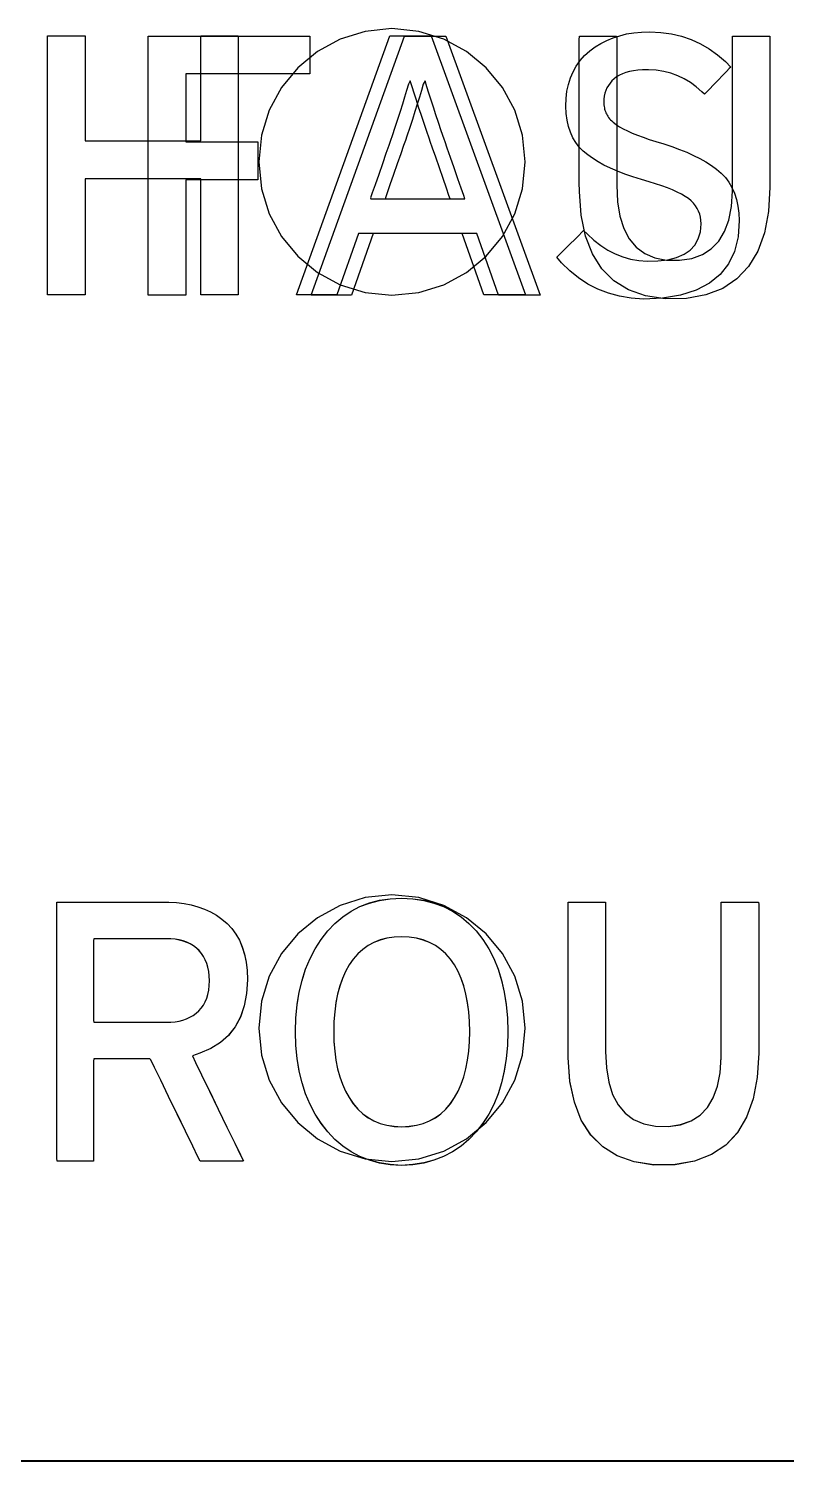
# Model space of a CAD drawing. Extents: x 1 to 47.7, y 0.2 to 35.
# Drawn here: x 21.691 to 21.975, y 10.065 to 10.602 of the extents above; entities that cross this region are included whole.
import ezdxf

# ---------------------------------------------------------------- set-up
doc = ezdxf.new("R2010")
doc.units = 0
doc.header["$MEASUREMENT"] = 0
for name, color, linetype in [('4_1__5U__UP_TO_TWO_IO_BOAR', 7, 'CONTINUOUS'), ('4_2__5U__FRONT_PANEL_W_24_', 7, 'CONTINUOUS'), ('5_1___24__TARGET_LEDS___12', 7, 'CONTINUOUS')]:
    doc.layers.add(name, color=color, linetype=linetype)

msp = doc.modelspace()

# ---------------------------------------------------------------- linework, layer by layer
at = {"layer": '4_1__5U__UP_TO_TWO_IO_BOAR'}
for points in [[(21.82689, 10.50217), (21.83697, 10.50318), (21.84636, 10.5061), (21.85485, 10.51071), (21.86226, 10.51682), (21.86837, 10.52422), (21.87298, 10.53272), (21.8759, 10.54211), (21.87691, 10.55219), (21.8759, 10.56226), (21.87298, 10.57165), (21.86837, 10.58014), (21.86226, 10.58754), (21.85485, 10.59364), (21.84636, 10.59825), (21.83697, 10.60117), (21.82689, 10.60218), (21.81682, 10.60117), (21.80743, 10.59825), (21.79895, 10.59364), (21.79155, 10.58754), (21.78545, 10.58014), (21.78085, 10.57165), (21.77794, 10.56226), (21.77692, 10.55219), (21.77794, 10.54211), (21.78085, 10.53272), (21.78545, 10.52422), (21.79155, 10.51682), (21.79895, 10.51071), (21.80743, 10.5061), (21.81682, 10.50318)], [(21.82689, 10.17717), (21.83697, 10.17819), (21.84636, 10.18111), (21.85485, 10.18572), (21.86226, 10.19183), (21.86837, 10.19923), (21.87298, 10.20773), (21.8759, 10.21712), (21.87691, 10.2272), (21.8759, 10.23727), (21.87298, 10.24666), (21.86837, 10.25515), (21.86226, 10.26255), (21.85485, 10.26865), (21.84636, 10.27326), (21.83697, 10.27617), (21.82689, 10.27719), (21.81682, 10.27617), (21.80743, 10.27326), (21.79895, 10.26865), (21.79155, 10.26255), (21.78545, 10.25515), (21.78085, 10.24666), (21.77794, 10.23727), (21.77692, 10.2272), (21.77794, 10.21712), (21.78085, 10.20773), (21.78545, 10.19923), (21.79155, 10.19183), (21.79895, 10.18572), (21.80743, 10.18111), (21.81682, 10.17819)]]:
    msp.add_lwpolyline(points, close=True, dxfattribs=at)
msp.add_lwpolyline([(21.57681, 10.06468), (24.24675, 10.06479)], dxfattribs=at)
at = {"layer": '4_2__5U__FRONT_PANEL_W_24_'}
for points in [[(21.74957, 10.58518), (21.74957, 10.55968), (21.77662, 10.55968), (21.77662, 10.54544), (21.74957, 10.54544), (21.74957, 10.50224), (21.73548, 10.50224), (21.73548, 10.59942), (21.79614, 10.59942), (21.79614, 10.58518), (21.74957, 10.58518)], [(21.8669, 10.50224), (21.85876, 10.5253), (21.81984, 10.5253), (21.81177, 10.50224), (21.79664, 10.50224), (21.83164, 10.59942), (21.8471, 10.59942), (21.8825, 10.50224), (21.8669, 10.50224)], [(21.26648, 10.06481), (22.56645, 10.06492)]]:
    msp.add_lwpolyline(points, dxfattribs=at)
for points in [[(21.96869, 10.54275), (21.96813, 10.53363), (21.96662, 10.52563), (21.96414, 10.51873), (21.9607, 10.51295), (21.95631, 10.50828), (21.95095, 10.50472), (21.94463, 10.50228), (21.93736, 10.50094), (21.92933, 10.50082), (21.92198, 10.50197), (21.91559, 10.50423), (21.91015, 10.5076), (21.90566, 10.51208), (21.90211, 10.51768), (21.89952, 10.52439), (21.89788, 10.53221), (21.89718, 10.54114), (21.89716, 10.54444), (21.89716, 10.54944), (21.89716, 10.5571), (21.89716, 10.56635), (21.89716, 10.57613), (21.89716, 10.58539), (21.89716, 10.59305), (21.89716, 10.59805), (21.89718, 10.59942), (21.8979, 10.59942), (21.89945, 10.59942), (21.90156, 10.59942), (21.90396, 10.59942), (21.90638, 10.59942), (21.90857, 10.59942), (21.91025, 10.59942), (21.91116, 10.59942), (21.91125, 10.59864), (21.91125, 10.59433), (21.91125, 10.58716), (21.91125, 10.5782), (21.91125, 10.56849), (21.91125, 10.55911), (21.91125, 10.55109), (21.91125, 10.54551), (21.91125, 10.54342), (21.91154, 10.53727), (21.91241, 10.53188), (21.91387, 10.52725), (21.91591, 10.52336), (21.91853, 10.52023), (21.92174, 10.51785), (21.92552, 10.51623), (21.92989, 10.51535), (21.93479, 10.51527), (21.93935, 10.51597), (21.94332, 10.5174), (21.94669, 10.51955), (21.94946, 10.52243), (21.95164, 10.52604), (21.95322, 10.53037), (21.9542, 10.53543), (21.95459, 10.54122), (21.9546, 10.54385), (21.9546, 10.54891), (21.9546, 10.55665), (21.9546, 10.566), (21.9546, 10.57589), (21.9546, 10.58524), (21.9546, 10.59298), (21.9546, 10.59803), (21.95462, 10.59942), (21.95534, 10.59942), (21.95689, 10.59942), (21.959, 10.59942), (21.9614, 10.59942), (21.96382, 10.59942), (21.96601, 10.59942), (21.96769, 10.59942), (21.9686, 10.59942), (21.96869, 10.59863), (21.96869, 10.59426), (21.96869, 10.58701), (21.96869, 10.57794), (21.96869, 10.56813), (21.96869, 10.55863), (21.96869, 10.55052), (21.96869, 10.54487)], [(21.84649, 10.5607), (21.84541, 10.56389), (21.84438, 10.56696), (21.8434, 10.56989), (21.84247, 10.5727), (21.8416, 10.57538), (21.84078, 10.57793), (21.84002, 10.58034), (21.8393, 10.58263), (21.83866, 10.5813), (21.83796, 10.57894), (21.83721, 10.57645), (21.83639, 10.57382), (21.83551, 10.57105), (21.83456, 10.56813), (21.83356, 10.56508), (21.83249, 10.56188), (21.83193, 10.56022), (21.83128, 10.55835), (21.83021, 10.55527), (21.82888, 10.55146), (21.82748, 10.54741), (21.82615, 10.54361), (21.82508, 10.54053), (21.82443, 10.53866), (21.82452, 10.53832), (21.82664, 10.53832), (21.83051, 10.53832), (21.8355, 10.53832), (21.84094, 10.53832), (21.84619, 10.53832), (21.85059, 10.53832), (21.85349, 10.53832), (21.85428, 10.53836), (21.85384, 10.53961), (21.85291, 10.54228), (21.85165, 10.54588), (21.85025, 10.54992), (21.84886, 10.5539), (21.84766, 10.55735), (21.84681, 10.55978)], [(21.7727, 10.24539), (21.77234, 10.24023), (21.77145, 10.23556), (21.77002, 10.23138), (21.76805, 10.22769), (21.76556, 10.22449), (21.76252, 10.22178), (21.75896, 10.21956), (21.75486, 10.21783), (21.75207, 10.21678), (21.75325, 10.21433), (21.7555, 10.20969), (21.75844, 10.2036), (21.76173, 10.19681), (21.765, 10.19005), (21.7679, 10.18407), (21.77006, 10.17959), (21.77114, 10.17738), (21.77087, 10.17726), (21.7695, 10.17726), (21.76735, 10.17726), (21.76471, 10.17726), (21.7619, 10.17726), (21.75921, 10.17726), (21.75695, 10.17726), (21.75541, 10.17726), (21.7549, 10.17727), (21.75409, 10.17895), (21.75216, 10.18293), (21.74945, 10.18851), (21.74632, 10.19497), (21.74311, 10.20159), (21.74017, 10.20766), (21.73784, 10.21246), (21.73647, 10.21527), (21.73609, 10.21571), (21.73465, 10.21571), (21.73208, 10.21571), (21.72877, 10.21571), (21.72512, 10.21571), (21.72152, 10.21571), (21.71837, 10.21571), (21.71607, 10.21571), (21.71501, 10.21571), (21.71499, 10.21474), (21.71499, 10.21132), (21.71499, 10.2061), (21.71499, 10.19981), (21.71499, 10.19316), (21.71499, 10.18687), (21.71499, 10.18165), (21.71499, 10.17823), (21.71497, 10.17726), (21.71428, 10.17726), (21.71279, 10.17726), (21.71074, 10.17726), (21.7084, 10.17726), (21.70603, 10.17726), (21.70388, 10.17726), (21.70221, 10.17726), (21.70128, 10.17726), (21.70117, 10.17837), (21.70117, 10.18548), (21.70117, 10.19761), (21.70117, 10.21295), (21.70117, 10.22968), (21.70117, 10.24601), (21.70117, 10.26011), (21.70117, 10.27018), (21.70117, 10.27441), (21.70244, 10.27444), (21.70632, 10.27444), (21.71206, 10.27444), (21.71888, 10.27444), (21.72602, 10.27444), (21.7327, 10.27444), (21.73815, 10.27444), (21.74162, 10.27444), (21.74325, 10.27443), (21.74613, 10.27429), (21.74889, 10.27396), (21.75154, 10.27345), (21.75408, 10.27275), (21.75651, 10.27186), (21.75882, 10.27079), (21.76102, 10.26953), (21.76311, 10.26808), (21.76508, 10.26643), (21.76684, 10.26455), (21.76837, 10.26245), (21.76967, 10.26015), (21.77073, 10.25762), (21.77157, 10.25489), (21.77218, 10.25193), (21.77255, 10.24877)], [(21.87042, 10.22588), (21.87025, 10.22071), (21.86979, 10.21579), (21.86904, 10.21111), (21.868, 10.20669), (21.86668, 10.20251), (21.86507, 10.19859), (21.86317, 10.19492), (21.86098, 10.19149), (21.8585, 10.18829), (21.85576, 10.18541), (21.8528, 10.1829), (21.84963, 10.18077), (21.84624, 10.17901), (21.84263, 10.17762), (21.8388, 10.17661), (21.83475, 10.17597), (21.83049, 10.1757), (21.82625, 10.17597), (21.82224, 10.17661), (21.81846, 10.17762), (21.81489, 10.17901), (21.81155, 10.18077), (21.80842, 10.1829), (21.80552, 10.18541), (21.80284, 10.18829), (21.80036, 10.19149), (21.79812, 10.19492), (21.79617, 10.19859), (21.79452, 10.20251), (21.79316, 10.20669), (21.7921, 10.21111), (21.79133, 10.21579), (21.79086, 10.22071), (21.79068, 10.22588), (21.79086, 10.23106), (21.79133, 10.23599), (21.7921, 10.24068), (21.79316, 10.24513), (21.79452, 10.24933), (21.79617, 10.25328), (21.79812, 10.25699), (21.80036, 10.26046), (21.80284, 10.26366), (21.80552, 10.26649), (21.80842, 10.26896), (21.81155, 10.27106), (21.81489, 10.27279), (21.81846, 10.27415), (21.82224, 10.27514), (21.82625, 10.27575), (21.83049, 10.276), (21.83475, 10.27575), (21.8388, 10.27514), (21.84263, 10.27415), (21.84624, 10.27279), (21.84963, 10.27106), (21.8528, 10.26896), (21.85576, 10.26649), (21.8585, 10.26366), (21.86098, 10.26046), (21.86317, 10.25699), (21.86507, 10.25328), (21.86668, 10.24933), (21.868, 10.24513), (21.86904, 10.24068), (21.86979, 10.23599), (21.87025, 10.23106)], [(21.96448, 10.21777), (21.96393, 10.20865), (21.96241, 10.20065), (21.95994, 10.19375), (21.9565, 10.18797), (21.9521, 10.1833), (21.94674, 10.17974), (21.94043, 10.1773), (21.93315, 10.17597), (21.92512, 10.17585), (21.91778, 10.17699), (21.91139, 10.17925), (21.90594, 10.18262), (21.90145, 10.1871), (21.89791, 10.1927), (21.89532, 10.19941), (21.89367, 10.20723), (21.89298, 10.21616), (21.89295, 10.21946), (21.89295, 10.22446), (21.89295, 10.23212), (21.89295, 10.24137), (21.89295, 10.25116), (21.89295, 10.26041), (21.89295, 10.26807), (21.89295, 10.27307), (21.89297, 10.27444), (21.8937, 10.27444), (21.89525, 10.27444), (21.89735, 10.27444), (21.89975, 10.27444), (21.90218, 10.27444), (21.90436, 10.27444), (21.90604, 10.27444), (21.90695, 10.27444), (21.90704, 10.27366), (21.90704, 10.26935), (21.90704, 10.26218), (21.90704, 10.25322), (21.90704, 10.24351), (21.90704, 10.23413), (21.90704, 10.22612), (21.90704, 10.22053), (21.90704, 10.21844), (21.90733, 10.21229), (21.90821, 10.20691), (21.90967, 10.20227), (21.9117, 10.19839), (21.91433, 10.19525), (21.91753, 10.19288), (21.92132, 10.19125), (21.92569, 10.19038), (21.93058, 10.19029), (21.93515, 10.19099), (21.93911, 10.19242), (21.94248, 10.19457), (21.94526, 10.19745), (21.94743, 10.20106), (21.94902, 10.20539), (21.95, 10.21046), (21.95039, 10.21624), (21.95039, 10.21888), (21.95039, 10.22393), (21.95039, 10.23167), (21.95039, 10.24102), (21.95039, 10.25091), (21.95039, 10.26026), (21.95039, 10.268), (21.95039, 10.27305), (21.95041, 10.27444), (21.95114, 10.27444), (21.95269, 10.27444), (21.95479, 10.27444), (21.95719, 10.27444), (21.95962, 10.27444), (21.9618, 10.27444), (21.96349, 10.27444), (21.9644, 10.27444), (21.96448, 10.27365), (21.96448, 10.26929), (21.96448, 10.26203), (21.96448, 10.25296), (21.96448, 10.24315), (21.96448, 10.23365), (21.96448, 10.22554), (21.96448, 10.21989)], [(21.85606, 10.22588), (21.85597, 10.2297), (21.8557, 10.23332), (21.85526, 10.23674), (21.85463, 10.23997), (21.85383, 10.243), (21.85285, 10.24583), (21.85169, 10.24847), (21.85035, 10.2509), (21.84883, 10.25311), (21.84713, 10.25505), (21.84526, 10.25673), (21.84322, 10.25816), (21.84101, 10.25934), (21.83863, 10.26026), (21.83609, 10.26092), (21.83337, 10.26133), (21.83049, 10.26149), (21.82766, 10.26133), (21.82499, 10.26092), (21.82249, 10.26026), (21.82015, 10.25934), (21.81797, 10.25816), (21.81595, 10.25673), (21.8141, 10.25505), (21.8124, 10.25311), (21.81087, 10.2509), (21.8095, 10.24847), (21.80832, 10.24583), (21.80732, 10.243), (21.8065, 10.23997), (21.80587, 10.23674), (21.80541, 10.23332), (21.80514, 10.2297), (21.80505, 10.22588), (21.80514, 10.22211), (21.80541, 10.21853), (21.80587, 10.21515), (21.8065, 10.21196), (21.80732, 10.20896), (21.80832, 10.20615), (21.8095, 10.20354), (21.81087, 10.20113), (21.8124, 10.19887), (21.8141, 10.19684), (21.81595, 10.19508), (21.81797, 10.19359), (21.82015, 10.19238), (21.82249, 10.19143), (21.82499, 10.19075), (21.82766, 10.19035), (21.83049, 10.19021), (21.83337, 10.19035), (21.83609, 10.19075), (21.83863, 10.19143), (21.84101, 10.19238), (21.84322, 10.19359), (21.84526, 10.19508), (21.84713, 10.19684), (21.84883, 10.19887), (21.85035, 10.20113), (21.85169, 10.20354), (21.85285, 10.20615), (21.85383, 10.20896), (21.85463, 10.21196), (21.85526, 10.21515), (21.8557, 10.21853), (21.85597, 10.22211)], [(21.75847, 10.24498), (21.75838, 10.24678), (21.75818, 10.24847), (21.75786, 10.25004), (21.75743, 10.25151), (21.75688, 10.25286), (21.75622, 10.25411), (21.75544, 10.25524), (21.75455, 10.25627), (21.75354, 10.25721), (21.75243, 10.25805), (21.75124, 10.25878), (21.74995, 10.25939), (21.74858, 10.25989), (21.74711, 10.26027), (21.74556, 10.26054), (21.74392, 10.2607), (21.74242, 10.26074), (21.74107, 10.26074), (21.73802, 10.26074), (21.73384, 10.26074), (21.72906, 10.26074), (21.72425, 10.26074), (21.71995, 10.26074), (21.71671, 10.26074), (21.71508, 10.26074), (21.71499, 10.26011), (21.71499, 10.25738), (21.71499, 10.25309), (21.71499, 10.24785), (21.71499, 10.2423), (21.71499, 10.23707), (21.71499, 10.23277), (21.71499, 10.23005), (21.71508, 10.22941), (21.71671, 10.22941), (21.71995, 10.22941), (21.72425, 10.22941), (21.72906, 10.22941), (21.73384, 10.22941), (21.73802, 10.22941), (21.74107, 10.22941), (21.74242, 10.22941), (21.7439, 10.22945), (21.74551, 10.2296), (21.74704, 10.22985), (21.74848, 10.23022), (21.74984, 10.23069), (21.75112, 10.23128), (21.75231, 10.23197), (21.75341, 10.23277), (21.75443, 10.23367), (21.75535, 10.23468), (21.75615, 10.23581), (21.75683, 10.23705), (21.7574, 10.23841), (21.75784, 10.23988), (21.75817, 10.24146), (21.75838, 10.24317)]]:
    msp.add_lwpolyline(points, close=True, dxfattribs=at)
at = {"layer": '5_1___24__TARGET_LEDS___12'}
for points in [[(21.95709, 10.53016), (21.9567, 10.52403), (21.95539, 10.51861), (21.95317, 10.51391), (21.95004, 10.50992), (21.94599, 10.50664), (21.94104, 10.50408), (21.93516, 10.50223), (21.92838, 10.5011), (21.92131, 10.50073), (21.91668, 10.5011), (21.91227, 10.50185), (21.90809, 10.50298), (21.90413, 10.50449), (21.90039, 10.50638), (21.89687, 10.50866), (21.89358, 10.51131), (21.89051, 10.51434), (21.88878, 10.51647), (21.88939, 10.51708), (21.89054, 10.51822), (21.89205, 10.51973), (21.89374, 10.52141), (21.89544, 10.5231), (21.89696, 10.52461), (21.89813, 10.52578), (21.89877, 10.52642), (21.90021, 10.52506), (21.90267, 10.52278), (21.90522, 10.52079), (21.90788, 10.51909), (21.91063, 10.51768), (21.91347, 10.51656), (21.91642, 10.51574), (21.91946, 10.5152), (21.92259, 10.51496), (21.92658, 10.51505), (21.93038, 10.51551), (21.93367, 10.51634), (21.93646, 10.51753), (21.93875, 10.51909), (21.94053, 10.52101), (21.94181, 10.5233), (21.94259, 10.52595), (21.94286, 10.52897), (21.94281, 10.5303), (21.94264, 10.53149), (21.94235, 10.53263), (21.94194, 10.53372), (21.94141, 10.53476), (21.94077, 10.53575), (21.94, 10.53668), (21.93912, 10.53757), (21.93811, 10.53841), (21.93689, 10.53923), (21.93549, 10.54005), (21.93391, 10.54086), (21.93215, 10.54166), (21.93021, 10.54245), (21.9281, 10.54323), (21.9258, 10.54401), (21.92333, 10.54477), (21.92047, 10.54559), (21.91727, 10.54658), (21.91427, 10.54761), (21.91146, 10.54869), (21.90884, 10.54983), (21.90642, 10.55102), (21.90419, 10.55225), (21.90215, 10.55354), (21.90031, 10.55487), (21.89865, 10.55625), (21.89717, 10.55775), (21.89588, 10.55943), (21.89479, 10.56127), (21.89388, 10.5633), (21.89316, 10.56549), (21.89263, 10.56786), (21.89229, 10.5704), (21.89215, 10.57311), (21.89222, 10.57595), (21.89252, 10.57868), (21.89306, 10.58126), (21.89382, 10.58371), (21.89482, 10.58601), (21.89604, 10.58817), (21.89749, 10.59019), (21.89916, 10.59206), (21.90107, 10.5938), (21.90308, 10.5953), (21.90521, 10.59663), (21.90745, 10.59778), (21.90982, 10.59875), (21.91231, 10.59955), (21.91492, 10.60018), (21.91766, 10.60063), (21.92051, 10.60091), (21.92361, 10.601), (21.92774, 10.60077), (21.93171, 10.60021), (21.93551, 10.59931), (21.93914, 10.59809), (21.94261, 10.59652), (21.94591, 10.59463), (21.94904, 10.5924), (21.952, 10.58984), (21.95398, 10.58778), (21.95344, 10.58721), (21.95234, 10.58608), (21.95088, 10.58456), (21.94922, 10.58284), (21.94754, 10.5811), (21.94601, 10.57952), (21.94482, 10.57828), (21.94413, 10.57757), (21.94309, 10.57844), (21.94104, 10.58032), (21.93886, 10.58196), (21.93655, 10.58336), (21.93412, 10.58452), (21.93155, 10.58544), (21.92886, 10.58611), (21.92604, 10.58655), (21.92308, 10.58675), (21.92085, 10.58673), (21.91912, 10.5866), (21.91751, 10.5864), (21.91601, 10.58611), (21.91462, 10.58573), (21.91335, 10.58528), (21.9122, 10.58474), (21.91116, 10.58412), (21.91023, 10.58341), (21.90942, 10.58262), (21.9087, 10.58177), (21.90807, 10.58088), (21.90755, 10.57995), (21.90712, 10.57897), (21.90679, 10.57795), (21.90655, 10.57688), (21.90641, 10.57577), (21.90637, 10.57465), (21.90638, 10.57409), (21.90641, 10.57354), (21.90648, 10.57302), (21.90656, 10.57251), (21.90667, 10.57202), (21.9068, 10.57154), (21.90695, 10.57109), (21.90713, 10.57065), (21.90734, 10.57022), (21.90758, 10.56976), (21.90785, 10.56931), (21.90817, 10.56886), (21.90852, 10.56841), (21.90891, 10.56798), (21.90935, 10.56754), (21.90982, 10.56711), (21.91033, 10.56669), (21.91109, 10.56612), (21.91228, 10.56536), (21.91366, 10.56459), (21.91523, 10.56382), (21.91699, 10.56303), (21.91894, 10.56224), (21.92108, 10.56144), (21.92341, 10.56064), (21.92592, 10.55983), (21.92889, 10.55893), (21.93192, 10.55795), (21.93479, 10.5569), (21.9375, 10.5558), (21.94005, 10.55465), (21.94244, 10.55343), (21.94467, 10.55217), (21.94675, 10.55084), (21.94866, 10.54946), (21.9504, 10.54799), (21.95195, 10.54635), (21.95329, 10.54454), (21.95442, 10.54256), (21.95536, 10.54042), (21.9561, 10.53811), (21.95663, 10.53563), (21.95696, 10.53298)], [(21.84093, 10.56072), (21.83985, 10.56392), (21.83882, 10.56698), (21.83784, 10.56992), (21.83691, 10.57273), (21.83604, 10.57541), (21.83522, 10.57795), (21.83446, 10.58037), (21.83374, 10.58266), (21.83309, 10.58132), (21.8324, 10.57897), (21.83164, 10.57648), (21.83083, 10.57385), (21.82994, 10.57107), (21.829, 10.56816), (21.828, 10.5651), (21.82693, 10.56191), (21.82637, 10.56025), (21.82572, 10.55838), (21.82464, 10.5553), (21.82332, 10.55149), (21.82191, 10.54744), (21.82059, 10.54363), (21.81952, 10.54055), (21.81887, 10.53868), (21.81896, 10.53834), (21.82108, 10.53834), (21.82495, 10.53834), (21.82994, 10.53834), (21.83538, 10.53834), (21.84063, 10.53834), (21.84503, 10.53834), (21.84793, 10.53834), (21.84871, 10.53838), (21.84828, 10.53964), (21.84734, 10.54231), (21.84609, 10.54591), (21.84469, 10.54994), (21.8433, 10.55393), (21.84209, 10.55738), (21.84125, 10.55981)], [(21.7727, 10.24542), (21.77234, 10.24026), (21.77145, 10.23559), (21.77002, 10.23141), (21.76805, 10.22772), (21.76556, 10.22452), (21.76252, 10.22181), (21.75896, 10.21959), (21.75486, 10.21786), (21.75207, 10.21681), (21.75325, 10.21436), (21.7555, 10.20972), (21.75844, 10.20363), (21.76173, 10.19684), (21.765, 10.19008), (21.7679, 10.18409), (21.77006, 10.17962), (21.77114, 10.1774), (21.77087, 10.17729), (21.7695, 10.17729), (21.76735, 10.17729), (21.76471, 10.17729), (21.7619, 10.17729), (21.75921, 10.17729), (21.75695, 10.17729), (21.75541, 10.17729), (21.7549, 10.1773), (21.75409, 10.17897), (21.75216, 10.18296), (21.74945, 10.18854), (21.74632, 10.195), (21.74311, 10.20162), (21.74017, 10.20769), (21.73784, 10.21249), (21.73647, 10.2153), (21.73609, 10.21574), (21.73465, 10.21574), (21.73208, 10.21574), (21.72877, 10.21574), (21.72512, 10.21574), (21.72152, 10.21574), (21.71837, 10.21574), (21.71607, 10.21574), (21.71501, 10.21574), (21.71499, 10.21477), (21.71499, 10.21134), (21.71499, 10.20613), (21.71499, 10.19984), (21.71499, 10.19319), (21.71499, 10.1869), (21.71499, 10.18168), (21.71499, 10.17826), (21.71497, 10.17729), (21.71428, 10.17729), (21.71279, 10.17729), (21.71074, 10.17729), (21.7084, 10.17729), (21.70603, 10.17729), (21.70388, 10.17729), (21.70221, 10.17729), (21.70128, 10.17729), (21.70117, 10.1784), (21.70117, 10.18551), (21.70117, 10.19764), (21.70117, 10.21297), (21.70117, 10.22971), (21.70117, 10.24603), (21.70117, 10.26014), (21.70117, 10.27021), (21.70117, 10.27444), (21.70244, 10.27447), (21.70632, 10.27447), (21.71206, 10.27447), (21.71888, 10.27447), (21.72602, 10.27447), (21.7327, 10.27447), (21.73815, 10.27447), (21.74162, 10.27447), (21.74325, 10.27446), (21.74613, 10.27432), (21.74889, 10.27399), (21.75154, 10.27347), (21.75408, 10.27277), (21.75651, 10.27189), (21.75882, 10.27081), (21.76102, 10.26955), (21.76311, 10.26811), (21.76508, 10.26645), (21.76684, 10.26457), (21.76837, 10.26248), (21.76967, 10.26017), (21.77073, 10.25765), (21.77157, 10.25491), (21.77218, 10.25196), (21.77255, 10.2488)], [(21.87042, 10.22591), (21.87025, 10.22074), (21.86979, 10.21581), (21.86904, 10.21114), (21.868, 10.20671), (21.86668, 10.20254), (21.86507, 10.19862), (21.86317, 10.19494), (21.86098, 10.19152), (21.8585, 10.18832), (21.85576, 10.18544), (21.8528, 10.18293), (21.84963, 10.1808), (21.84624, 10.17904), (21.84263, 10.17765), (21.8388, 10.17664), (21.83475, 10.17599), (21.83049, 10.17573), (21.82625, 10.17599), (21.82224, 10.17664), (21.81846, 10.17765), (21.81489, 10.17904), (21.81155, 10.1808), (21.80842, 10.18293), (21.80552, 10.18544), (21.80284, 10.18832), (21.80036, 10.19152), (21.79812, 10.19494), (21.79617, 10.19862), (21.79452, 10.20254), (21.79316, 10.20671), (21.7921, 10.21114), (21.79133, 10.21581), (21.79086, 10.22074), (21.79068, 10.22591), (21.79086, 10.23109), (21.79133, 10.23602), (21.7921, 10.24071), (21.79316, 10.24515), (21.79452, 10.24935), (21.79617, 10.25331), (21.79812, 10.25702), (21.80036, 10.26048), (21.80284, 10.26368), (21.80552, 10.26652), (21.80842, 10.26899), (21.81155, 10.27109), (21.81489, 10.27282), (21.81846, 10.27417), (21.82224, 10.27516), (21.82625, 10.27578), (21.83049, 10.27603), (21.83475, 10.27578), (21.8388, 10.27516), (21.84263, 10.27417), (21.84624, 10.27282), (21.84963, 10.27109), (21.8528, 10.26899), (21.85576, 10.26652), (21.8585, 10.26368), (21.86098, 10.26048), (21.86317, 10.25702), (21.86507, 10.25331), (21.86668, 10.24935), (21.868, 10.24515), (21.86904, 10.24071), (21.86979, 10.23602), (21.87025, 10.23109)], [(21.96448, 10.2178), (21.96393, 10.20868), (21.96241, 10.20067), (21.95994, 10.19378), (21.9565, 10.188), (21.9521, 10.18333), (21.94674, 10.17977), (21.94043, 10.17733), (21.93315, 10.17599), (21.92512, 10.17587), (21.91778, 10.17702), (21.91139, 10.17927), (21.90594, 10.18264), (21.90145, 10.18713), (21.89791, 10.19273), (21.89532, 10.19943), (21.89367, 10.20726), (21.89298, 10.21619), (21.89295, 10.21948), (21.89295, 10.22449), (21.89295, 10.23214), (21.89295, 10.2414), (21.89295, 10.25118), (21.89295, 10.26044), (21.89295, 10.2681), (21.89295, 10.2731), (21.89297, 10.27447), (21.8937, 10.27447), (21.89525, 10.27447), (21.89735, 10.27447), (21.89975, 10.27447), (21.90218, 10.27447), (21.90436, 10.27447), (21.90604, 10.27447), (21.90695, 10.27447), (21.90704, 10.27369), (21.90704, 10.26937), (21.90704, 10.26221), (21.90704, 10.25324), (21.90704, 10.24354), (21.90704, 10.23416), (21.90704, 10.22614), (21.90704, 10.22056), (21.90704, 10.21847), (21.90733, 10.21232), (21.90821, 10.20693), (21.90967, 10.2023), (21.9117, 10.19841), (21.91433, 10.19528), (21.91753, 10.1929), (21.92132, 10.19128), (21.92569, 10.1904), (21.93058, 10.19032), (21.93515, 10.19102), (21.93911, 10.19245), (21.94248, 10.1946), (21.94526, 10.19748), (21.94743, 10.20109), (21.94902, 10.20542), (21.95, 10.21048), (21.95039, 10.21627), (21.95039, 10.2189), (21.95039, 10.22396), (21.95039, 10.2317), (21.95039, 10.24105), (21.95039, 10.25094), (21.95039, 10.26029), (21.95039, 10.26803), (21.95039, 10.27308), (21.95041, 10.27447), (21.95114, 10.27447), (21.95269, 10.27447), (21.95479, 10.27447), (21.95719, 10.27447), (21.95962, 10.27447), (21.9618, 10.27447), (21.96349, 10.27447), (21.9644, 10.27447), (21.96448, 10.27368), (21.96448, 10.26931), (21.96448, 10.26206), (21.96448, 10.25299), (21.96448, 10.24317), (21.96448, 10.23368), (21.96448, 10.22557), (21.96448, 10.21992)], [(21.85606, 10.22591), (21.85597, 10.22973), (21.8557, 10.23335), (21.85526, 10.23677), (21.85463, 10.24), (21.85383, 10.24303), (21.85285, 10.24586), (21.85169, 10.24849), (21.85035, 10.25093), (21.84883, 10.25314), (21.84713, 10.25508), (21.84526, 10.25676), (21.84322, 10.25819), (21.84101, 10.25936), (21.83863, 10.26028), (21.83609, 10.26095), (21.83337, 10.26136), (21.83049, 10.26152), (21.82766, 10.26136), (21.82499, 10.26095), (21.82249, 10.26028), (21.82015, 10.25936), (21.81797, 10.25819), (21.81595, 10.25676), (21.8141, 10.25508), (21.8124, 10.25314), (21.81087, 10.25093), (21.8095, 10.24849), (21.80832, 10.24586), (21.80732, 10.24303), (21.8065, 10.24), (21.80587, 10.23677), (21.80541, 10.23335), (21.80514, 10.22973), (21.80505, 10.22591), (21.80514, 10.22214), (21.80541, 10.21856), (21.80587, 10.21518), (21.8065, 10.21198), (21.80732, 10.20898), (21.80832, 10.20618), (21.8095, 10.20357), (21.81087, 10.20115), (21.8124, 10.1989), (21.8141, 10.19687), (21.81595, 10.19511), (21.81797, 10.19362), (21.82015, 10.1924), (21.82249, 10.19146), (21.82499, 10.19078), (21.82766, 10.19037), (21.83049, 10.19024), (21.83337, 10.19037), (21.83609, 10.19078), (21.83863, 10.19146), (21.84101, 10.1924), (21.84322, 10.19362), (21.84526, 10.19511), (21.84713, 10.19687), (21.84883, 10.1989), (21.85035, 10.20115), (21.85169, 10.20357), (21.85285, 10.20618), (21.85383, 10.20898), (21.85463, 10.21198), (21.85526, 10.21518), (21.8557, 10.21856), (21.85597, 10.22214)], [(21.75847, 10.24501), (21.75838, 10.24681), (21.75818, 10.24849), (21.75786, 10.25007), (21.75743, 10.25154), (21.75688, 10.25289), (21.75622, 10.25414), (21.75544, 10.25527), (21.75455, 10.2563), (21.75354, 10.25723), (21.75243, 10.25808), (21.75124, 10.2588), (21.74995, 10.25942), (21.74858, 10.25992), (21.74711, 10.2603), (21.74556, 10.26057), (21.74392, 10.26073), (21.74242, 10.26077), (21.74107, 10.26077), (21.73802, 10.26077), (21.73384, 10.26077), (21.72906, 10.26077), (21.72425, 10.26077), (21.71995, 10.26077), (21.71671, 10.26077), (21.71508, 10.26077), (21.71499, 10.26013), (21.71499, 10.25741), (21.71499, 10.25311), (21.71499, 10.24788), (21.71499, 10.24233), (21.71499, 10.23709), (21.71499, 10.2328), (21.71499, 10.23007), (21.71508, 10.22944), (21.71671, 10.22944), (21.71995, 10.22944), (21.72425, 10.22944), (21.72906, 10.22944), (21.73384, 10.22944), (21.73802, 10.22944), (21.74107, 10.22944), (21.74242, 10.22944), (21.7439, 10.22948), (21.74551, 10.22963), (21.74704, 10.22988), (21.74848, 10.23025), (21.74984, 10.23072), (21.75112, 10.2313), (21.75231, 10.232), (21.75341, 10.2328), (21.75443, 10.2337), (21.75535, 10.23471), (21.75615, 10.23584), (21.75683, 10.23708), (21.7574, 10.23843), (21.75784, 10.23991), (21.75817, 10.24149), (21.75838, 10.24319)]]:
    msp.add_lwpolyline(points, close=True, dxfattribs=at)
for points in [[(21.75515, 10.50227), (21.75515, 10.54587), (21.7118, 10.54587), (21.7118, 10.50227), (21.69771, 10.50227), (21.69771, 10.59945), (21.7118, 10.59945), (21.7118, 10.56011), (21.75515, 10.56011), (21.75515, 10.59945), (21.76924, 10.59945), (21.76924, 10.50227), (21.75515, 10.50227)], [(21.86134, 10.50227), (21.8532, 10.52532), (21.81428, 10.52532), (21.80621, 10.50227), (21.79108, 10.50227), (21.82608, 10.59945), (21.84154, 10.59945), (21.87694, 10.50227), (21.86134, 10.50227)], [(19.77626, 10.06498), (22.56645, 10.06498)]]:
    msp.add_lwpolyline(points, dxfattribs=at)

doc.saveas('drawing.dxf')
